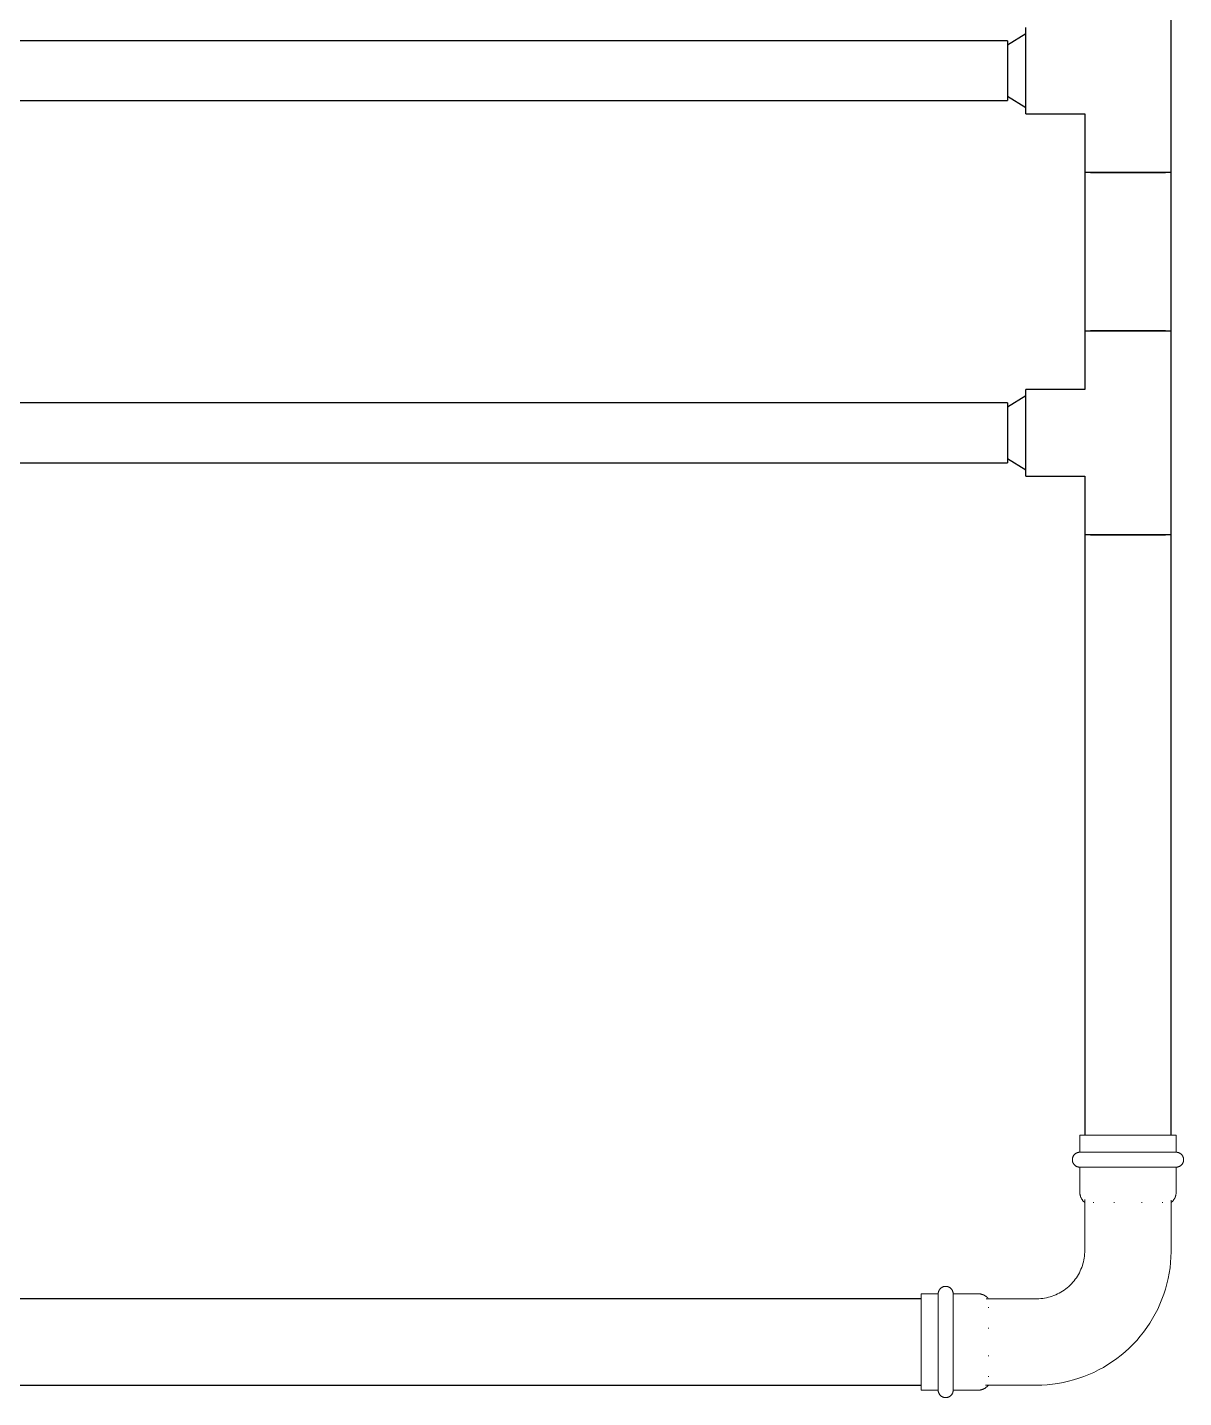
# Model space of a CAD drawing. Header units: inches. Extents: x -3327 to -1, y 8 to 1328.
# Drawn here: x -2619.21 to -2593.78, y 131.78 to 161.92 of the extents above; entities that cross this region are included whole.
import ezdxf

# ---------------------------------------------------------------- set-up
doc = ezdxf.new("R2010")
doc.units = ezdxf.units.IN
doc.header["$MEASUREMENT"] = 0
doc.layers.add('P-PIPE', color=3, linetype='Continuous', lineweight=9)
doc.layers.add('X - REF - FP', color=7, linetype='Continuous', true_color=0xb90000)

# ---------------------------------------------------------------- blocks, each defined once
blk = doc.blocks.new('Victaulic-VicPress316-Elbow 90-45deg Style P568_P571 - Standard-V4-SECOND LEVEL')
at = {"layer": 'P-PIPE'}
for p, q in [((-1.059, 4.55), (-1.059, 4.174)), ((1.059, 4.55), (-1.059, 4.55)), ((1.059, 4.174), (1.059, 4.55)), ((-1.059, 4.174), (1.059, 4.174)), ((-1.059, 3.845), (-1.059, 3.289)), ((-1.059, 3.845), (1.059, 3.845)), ((1.059, 3.289), (1.059, 3.845)), ((-0.95, 3.136), (-0.95, 2.015)), ((-0.769, 3.071), (-0.753, 3.071)), ((-0.312, 3.071), (-0.294, 3.071)), ((0.294, 3.071), (0.312, 3.071)), ((0.753, 3.071), (0.769, 3.071)), ((0.95, 2.015), (0.95, 3.119)), ((-4.174, 1.059), (-4.55, 1.059)), ((-4.55, 1.059), (-4.55, -1.059)), ((-4.174, -1.059), (-4.174, 1.059)), ((-3.289, 1.059), (-3.845, 1.059)), ((-3.845, -1.059), (-3.845, 1.059)), ((-2.015, 0.95), (-3.119, 0.95)), ((-3.071, 0.753), (-3.071, 0.769)), ((-3.071, 0.294), (-3.071, 0.312)), ((-3.071, -0.312), (-3.071, -0.294)), ((-3.071, -0.769), (-3.071, -0.753)), ((-4.55, -1.059), (-4.174, -1.059)), ((-3.845, -1.059), (-3.289, -1.059)), ((-3.134, -0.95), (-2.015, -0.95))]:
    blk.add_line(p, q, dxfattribs=at)
at = {"layer": 'P-PIPE', "flags": 128}
for points in [[(-1.059, 3.845), (-1.066, 3.846), (-1.072, 3.846), (-1.079, 3.847), (-1.085, 3.848), (-1.092, 3.849), (-1.098, 3.85), (-1.104, 3.852), (-1.111, 3.854), (-1.117, 3.856), (-1.123, 3.858), (-1.129, 3.861), (-1.135, 3.864), (-1.141, 3.867), (-1.146, 3.871), (-1.152, 3.874), (-1.157, 3.878), (-1.162, 3.882), (-1.167, 3.886), (-1.172, 3.891), (-1.177, 3.895), (-1.181, 3.9), (-1.186, 3.905), (-1.19, 3.91), (-1.194, 3.916), (-1.197, 3.921), (-1.201, 3.927), (-1.204, 3.932), (-1.207, 3.938), (-1.21, 3.944), (-1.212, 3.95), (-1.215, 3.957), (-1.217, 3.963), (-1.218, 3.969), (-1.22, 3.976), (-1.221, 3.982), (-1.222, 3.989), (-1.223, 3.995), (-1.223, 4.002), (-1.223, 4.008), (-1.223, 4.015), (-1.223, 4.021), (-1.223, 4.028), (-1.222, 4.034), (-1.221, 4.041), (-1.219, 4.047), (-1.218, 4.054), (-1.216, 4.06), (-1.214, 4.066), (-1.211, 4.072), (-1.209, 4.078), (-1.206, 4.084), (-1.203, 4.09), (-1.199, 4.096), (-1.196, 4.101), (-1.192, 4.107), (-1.188, 4.112), (-1.184, 4.117), (-1.179, 4.122), (-1.175, 4.127), (-1.17, 4.131), (-1.165, 4.136), (-1.16, 4.14), (-1.155, 4.144), (-1.149, 4.147), (-1.144, 4.151), (-1.138, 4.154), (-1.132, 4.157), (-1.126, 4.16), (-1.12, 4.163), (-1.114, 4.165), (-1.108, 4.167), (-1.102, 4.169), (-1.095, 4.17), (-1.089, 4.172), (-1.082, 4.173), (-1.076, 4.174), (-1.069, 4.174), (-1.063, 4.174), (-1.059, 4.174)], [(1.059, 4.174), (1.058, 4.174), (1.056, 4.174), (1.051, 4.174), (1.045, 4.174), (1.038, 4.174), (1.029, 4.174), (1.018, 4.174), (1.005, 4.174), (0.991, 4.174), (0.975, 4.174), (0.958, 4.174), (0.939, 4.174), (0.919, 4.174), (0.897, 4.174), (0.874, 4.174), (0.849, 4.174), (0.823, 4.174), (0.796, 4.174), (0.768, 4.174), (0.738, 4.174), (0.707, 4.174), (0.675, 4.174), (0.642, 4.174), (0.607, 4.174), (0.572, 4.174), (0.536, 4.174), (0.499, 4.174), (0.461, 4.174), (0.423, 4.174), (0.384, 4.174), (0.344, 4.174), (0.304, 4.174), (0.263, 4.174), (0.222, 4.174), (0.18, 4.174), (0.138, 4.174), (0.096, 4.174), (0.054, 4.174), (0.011, 4.174), (-0.031, 4.174), (-0.073, 4.174), (-0.115, 4.174), (-0.157, 4.174), (-0.199, 4.174), (-0.241, 4.174), (-0.282, 4.174), (-0.322, 4.174), (-0.362, 4.174), (-0.402, 4.174), (-0.441, 4.174), (-0.479, 4.174), (-0.516, 4.174), (-0.553, 4.174), (-0.588, 4.174), (-0.623, 4.174), (-0.657, 4.174), (-0.69, 4.174), (-0.721, 4.174), (-0.752, 4.174), (-0.781, 4.174), (-0.809, 4.174), (-0.836, 4.174), (-0.861, 4.174), (-0.885, 4.174), (-0.907, 4.174), (-0.929, 4.174), (-0.948, 4.174), (-0.966, 4.174), (-0.983, 4.174), (-0.998, 4.174), (-1.011, 4.174), (-1.023, 4.174), (-1.033, 4.174), (-1.042, 4.174), (-1.048, 4.174), (-1.054, 4.174), (-1.057, 4.174), (-1.059, 4.174), (-1.059, 4.174)], [(-1.059, 4.174), (-1.058, 4.174), (-1.056, 4.174), (-1.051, 4.174), (-1.045, 4.174), (-1.038, 4.174), (-1.029, 4.174), (-1.018, 4.174)], [(1.023, 4.174), (1.033, 4.174), (1.042, 4.174), (1.048, 4.174), (1.054, 4.174), (1.057, 4.174), (1.059, 4.174), (1.059, 4.174)], [(1.059, 4.174), (1.066, 4.174), (1.072, 4.174), (1.079, 4.173), (1.085, 4.172), (1.092, 4.171), (1.098, 4.17), (1.104, 4.168), (1.111, 4.166), (1.117, 4.164), (1.123, 4.162), (1.129, 4.159), (1.135, 4.156), (1.141, 4.153), (1.146, 4.149), (1.152, 4.146), (1.157, 4.142), (1.162, 4.138), (1.167, 4.134), (1.172, 4.129), (1.177, 4.125), (1.181, 4.12), (1.186, 4.115), (1.19, 4.11), (1.194, 4.104), (1.197, 4.099), (1.201, 4.093), (1.204, 4.088), (1.207, 4.082), (1.21, 4.076), (1.212, 4.07), (1.215, 4.063), (1.217, 4.057), (1.218, 4.051), (1.22, 4.044), (1.221, 4.038), (1.222, 4.031), (1.223, 4.025), (1.223, 4.018), (1.223, 4.012), (1.223, 4.005), (1.223, 3.999), (1.223, 3.992), (1.222, 3.986), (1.221, 3.979), (1.219, 3.973), (1.218, 3.966), (1.216, 3.96), (1.214, 3.954), (1.211, 3.948), (1.209, 3.942), (1.206, 3.936), (1.203, 3.93), (1.199, 3.924), (1.196, 3.919), (1.192, 3.913), (1.188, 3.908), (1.184, 3.903), (1.179, 3.898), (1.175, 3.893), (1.17, 3.889), (1.165, 3.884), (1.16, 3.88), (1.155, 3.876), (1.149, 3.873), (1.144, 3.869), (1.138, 3.866), (1.132, 3.863), (1.126, 3.86), (1.12, 3.857), (1.114, 3.855), (1.108, 3.853), (1.102, 3.851), (1.095, 3.85), (1.089, 3.848), (1.082, 3.847), (1.076, 3.846), (1.069, 3.846), (1.063, 3.846), (1.059, 3.845)], [(-1.059, 3.845), (-1.058, 3.845), (-1.056, 3.845), (-1.051, 3.845), (-1.045, 3.845), (-1.038, 3.845), (-1.029, 3.845), (-1.018, 3.845), (-1.005, 3.845), (-0.991, 3.845), (-0.975, 3.845), (-0.958, 3.845), (-0.939, 3.845), (-0.919, 3.845), (-0.897, 3.845), (-0.874, 3.845), (-0.849, 3.845), (-0.823, 3.845), (-0.796, 3.845), (-0.768, 3.845), (-0.738, 3.845), (-0.707, 3.845), (-0.675, 3.845), (-0.642, 3.845), (-0.607, 3.845), (-0.572, 3.845), (-0.536, 3.845), (-0.499, 3.845), (-0.461, 3.845), (-0.423, 3.845), (-0.384, 3.845), (-0.344, 3.845), (-0.304, 3.845), (-0.263, 3.845), (-0.222, 3.845), (-0.18, 3.845), (-0.138, 3.845), (-0.096, 3.845), (-0.054, 3.845), (-0.011, 3.845), (0.031, 3.845), (0.073, 3.845), (0.115, 3.845), (0.157, 3.845), (0.199, 3.845), (0.241, 3.845), (0.282, 3.845), (0.322, 3.845), (0.362, 3.845), (0.402, 3.845), (0.441, 3.845), (0.479, 3.845), (0.516, 3.845), (0.553, 3.845), (0.588, 3.845), (0.623, 3.845), (0.657, 3.845), (0.69, 3.845), (0.721, 3.845), (0.752, 3.845), (0.781, 3.845), (0.809, 3.845), (0.836, 3.845), (0.861, 3.845), (0.885, 3.845), (0.907, 3.845), (0.929, 3.845), (0.948, 3.845), (0.966, 3.845), (0.983, 3.845), (0.998, 3.845), (1.011, 3.845), (1.023, 3.845), (1.033, 3.845), (1.042, 3.845), (1.048, 3.845), (1.054, 3.845), (1.057, 3.845), (1.059, 3.845), (1.059, 3.845)], [(-1.023, 3.845), (-1.033, 3.845), (-1.042, 3.845), (-1.048, 3.845), (-1.054, 3.845), (-1.057, 3.845), (-1.059, 3.845), (-1.059, 3.845)], [(1.059, 3.845), (1.058, 3.845), (1.056, 3.845), (1.051, 3.845), (1.045, 3.845), (1.038, 3.845), (1.029, 3.845), (1.018, 3.845)], [(-0.95, 3.071), (-0.959, 3.078), (-0.967, 3.085), (-0.975, 3.092), (-0.983, 3.1), (-0.99, 3.108), (-0.997, 3.116), (-1.004, 3.125), (-1.01, 3.133), (-1.016, 3.143), (-1.022, 3.152), (-1.027, 3.161), (-1.032, 3.171), (-1.037, 3.181), (-1.041, 3.191), (-1.045, 3.201), (-1.048, 3.212), (-1.051, 3.222), (-1.053, 3.233), (-1.055, 3.244), (-1.057, 3.254), (-1.058, 3.265), (-1.059, 3.276), (-1.059, 3.287), (-1.059, 3.289)], [(1.059, 3.289), (1.059, 3.278), (1.058, 3.267), (1.057, 3.256), (1.056, 3.246), (1.054, 3.235), (1.051, 3.224), (1.048, 3.214), (1.045, 3.203), (1.042, 3.193), (1.037, 3.183), (1.033, 3.173), (1.028, 3.163), (1.023, 3.154), (1.017, 3.144), (1.011, 3.135), (1.005, 3.126), (0.998, 3.118), (0.991, 3.109), (0.984, 3.101), (0.976, 3.094), (0.968, 3.086), (0.96, 3.079), (0.952, 3.072), (0.95, 3.071)], [(-0.95, 2.015), (-0.951, 1.973), (-0.953, 1.93), (-0.958, 1.888), (-0.964, 1.846), (-0.971, 1.804), (-0.981, 1.762), (-0.991, 1.721), (-1.004, 1.68), (-1.018, 1.64), (-1.034, 1.6), (-1.051, 1.562), (-1.07, 1.523), (-1.091, 1.486), (-1.113, 1.449), (-1.136, 1.414), (-1.161, 1.379), (-1.187, 1.345), (-1.214, 1.313), (-1.243, 1.281), (-1.273, 1.251), (-1.304, 1.222), (-1.337, 1.194), (-1.37, 1.168), (-1.404, 1.143), (-1.44, 1.119), (-1.476, 1.097), (-1.513, 1.076), (-1.551, 1.056), (-1.59, 1.039), (-1.629, 1.022), (-1.669, 1.008), (-1.71, 0.995), (-1.751, 0.983), (-1.792, 0.974), (-1.834, 0.965), (-1.876, 0.959), (-1.919, 0.954), (-1.961, 0.951), (-2.004, 0.95), (-2.015, 0.95)], [(-2.015, -0.95), (-1.897, -0.948), (-1.778, -0.941), (-1.66, -0.929), (-1.543, -0.912), (-1.426, -0.891), (-1.31, -0.865), (-1.196, -0.835), (-1.082, -0.799), (-0.971, -0.76), (-0.861, -0.716), (-0.752, -0.668), (-0.646, -0.615), (-0.542, -0.558), (-0.44, -0.497), (-0.341, -0.432), (-0.244, -0.363), (-0.151, -0.29), (-0.06, -0.214), (0.028, -0.134), (0.112, -0.051), (0.193, 0.036), (0.27, 0.126), (0.344, 0.219), (0.414, 0.315), (0.48, 0.413), (0.542, 0.514), (0.6, 0.618), (0.654, 0.723), (0.703, 0.831), (0.748, 0.941), (0.789, 1.052), (0.826, 1.165), (0.857, 1.279), (0.884, 1.395), (0.907, 1.511), (0.925, 1.629), (0.938, 1.746), (0.946, 1.865), (0.95, 1.983), (0.95, 2.015)], [(-4.174, 1.059), (-4.174, 1.066), (-4.174, 1.072), (-4.173, 1.079), (-4.172, 1.085), (-4.171, 1.092), (-4.17, 1.098), (-4.168, 1.104), (-4.166, 1.111), (-4.164, 1.117), (-4.162, 1.123), (-4.159, 1.129), (-4.156, 1.135), (-4.153, 1.141), (-4.149, 1.146), (-4.146, 1.152), (-4.142, 1.157), (-4.138, 1.162), (-4.134, 1.167), (-4.129, 1.172), (-4.125, 1.177), (-4.12, 1.181), (-4.115, 1.186), (-4.11, 1.19), (-4.104, 1.194), (-4.099, 1.197), (-4.093, 1.201), (-4.088, 1.204), (-4.082, 1.207), (-4.076, 1.21), (-4.07, 1.212), (-4.063, 1.215), (-4.057, 1.217), (-4.051, 1.218), (-4.044, 1.22), (-4.038, 1.221), (-4.031, 1.222), (-4.025, 1.223), (-4.018, 1.223), (-4.012, 1.223), (-4.005, 1.223), (-3.999, 1.223), (-3.992, 1.223), (-3.986, 1.222), (-3.979, 1.221), (-3.973, 1.219), (-3.966, 1.218), (-3.96, 1.216), (-3.954, 1.214), (-3.948, 1.211), (-3.942, 1.209), (-3.936, 1.206), (-3.93, 1.203), (-3.924, 1.199), (-3.919, 1.196), (-3.913, 1.192), (-3.908, 1.188), (-3.903, 1.184), (-3.898, 1.179), (-3.893, 1.175), (-3.889, 1.17), (-3.884, 1.165), (-3.88, 1.16), (-3.876, 1.155), (-3.873, 1.149), (-3.869, 1.144), (-3.866, 1.138), (-3.863, 1.132), (-3.86, 1.126), (-3.857, 1.12), (-3.855, 1.114), (-3.853, 1.108), (-3.851, 1.102), (-3.85, 1.095), (-3.848, 1.089), (-3.847, 1.082), (-3.846, 1.076), (-3.846, 1.069), (-3.846, 1.063), (-3.845, 1.059)], [(-4.174, 1.059), (-4.174, 1.058), (-4.174, 1.056), (-4.174, 1.051), (-4.174, 1.045), (-4.174, 1.038), (-4.174, 1.029), (-4.174, 1.018), (-4.174, 1.005), (-4.174, 0.991), (-4.174, 0.975), (-4.174, 0.958), (-4.174, 0.939), (-4.174, 0.919), (-4.174, 0.897), (-4.174, 0.874), (-4.174, 0.849), (-4.174, 0.823), (-4.174, 0.796), (-4.174, 0.768), (-4.174, 0.738), (-4.174, 0.707), (-4.174, 0.675), (-4.174, 0.642), (-4.174, 0.607), (-4.174, 0.572), (-4.174, 0.536), (-4.174, 0.499), (-4.174, 0.461), (-4.174, 0.423), (-4.174, 0.384), (-4.174, 0.344), (-4.174, 0.304), (-4.174, 0.263), (-4.174, 0.222), (-4.174, 0.18), (-4.174, 0.138), (-4.174, 0.096), (-4.174, 0.054), (-4.174, 0.011), (-4.174, -0.031), (-4.174, -0.073), (-4.174, -0.115), (-4.174, -0.157), (-4.174, -0.199), (-4.174, -0.241), (-4.174, -0.282), (-4.174, -0.322), (-4.174, -0.362), (-4.174, -0.402), (-4.174, -0.441), (-4.174, -0.479), (-4.174, -0.516), (-4.174, -0.553), (-4.174, -0.588), (-4.174, -0.623), (-4.174, -0.657), (-4.174, -0.69), (-4.174, -0.721), (-4.174, -0.752), (-4.174, -0.781), (-4.174, -0.809), (-4.174, -0.836), (-4.174, -0.861), (-4.174, -0.885), (-4.174, -0.907), (-4.174, -0.929), (-4.174, -0.948), (-4.174, -0.966), (-4.174, -0.983), (-4.174, -0.998), (-4.174, -1.011), (-4.174, -1.023), (-4.174, -1.033), (-4.174, -1.042), (-4.174, -1.048), (-4.174, -1.054), (-4.174, -1.057), (-4.174, -1.059), (-4.174, -1.059)], [(-4.174, 1.023), (-4.174, 1.033), (-4.174, 1.042), (-4.174, 1.048), (-4.174, 1.054), (-4.174, 1.057), (-4.174, 1.059), (-4.174, 1.059)], [(-3.845, -1.059), (-3.845, -1.058), (-3.845, -1.056), (-3.845, -1.051), (-3.845, -1.045), (-3.845, -1.038), (-3.845, -1.029), (-3.845, -1.018), (-3.845, -1.005), (-3.845, -0.991), (-3.845, -0.975), (-3.845, -0.958), (-3.845, -0.939), (-3.845, -0.919), (-3.845, -0.897), (-3.845, -0.874), (-3.845, -0.849), (-3.845, -0.823), (-3.845, -0.796), (-3.845, -0.768), (-3.845, -0.738), (-3.845, -0.707), (-3.845, -0.675), (-3.845, -0.642), (-3.845, -0.607), (-3.845, -0.572), (-3.845, -0.536), (-3.845, -0.499), (-3.845, -0.461), (-3.845, -0.423), (-3.845, -0.384), (-3.845, -0.344), (-3.845, -0.304), (-3.845, -0.263), (-3.845, -0.222), (-3.845, -0.18), (-3.845, -0.138), (-3.845, -0.096), (-3.845, -0.054), (-3.845, -0.011), (-3.845, 0.031), (-3.845, 0.073), (-3.845, 0.115), (-3.845, 0.157), (-3.845, 0.199), (-3.845, 0.241), (-3.845, 0.282), (-3.845, 0.322), (-3.845, 0.362), (-3.845, 0.402), (-3.845, 0.441), (-3.845, 0.479), (-3.845, 0.516), (-3.845, 0.553), (-3.845, 0.588), (-3.845, 0.623), (-3.845, 0.657), (-3.845, 0.69), (-3.845, 0.721), (-3.845, 0.752), (-3.845, 0.781), (-3.845, 0.809), (-3.845, 0.836), (-3.845, 0.861), (-3.845, 0.885), (-3.845, 0.907), (-3.845, 0.929), (-3.845, 0.948), (-3.845, 0.966), (-3.845, 0.983), (-3.845, 0.998), (-3.845, 1.011), (-3.845, 1.023), (-3.845, 1.033), (-3.845, 1.042), (-3.845, 1.048), (-3.845, 1.054), (-3.845, 1.057), (-3.845, 1.059), (-3.845, 1.059)], [(-3.845, 1.059), (-3.845, 1.058), (-3.845, 1.056), (-3.845, 1.051), (-3.845, 1.045), (-3.845, 1.038), (-3.845, 1.029), (-3.845, 1.018)], [(-3.289, 1.059), (-3.278, 1.059), (-3.267, 1.058), (-3.256, 1.057), (-3.246, 1.056), (-3.235, 1.054), (-3.224, 1.051), (-3.214, 1.048), (-3.203, 1.045), (-3.193, 1.042), (-3.183, 1.037), (-3.173, 1.033), (-3.163, 1.028), (-3.154, 1.023), (-3.144, 1.017), (-3.135, 1.011), (-3.126, 1.005), (-3.118, 0.998), (-3.109, 0.991), (-3.101, 0.984), (-3.094, 0.976), (-3.086, 0.968), (-3.079, 0.96), (-3.072, 0.952), (-3.071, 0.95)], [(-4.174, -1.059), (-4.174, -1.058), (-4.174, -1.056), (-4.174, -1.051), (-4.174, -1.045), (-4.174, -1.038), (-4.174, -1.029), (-4.174, -1.018)], [(-3.845, -1.059), (-3.846, -1.066), (-3.846, -1.072), (-3.847, -1.079), (-3.848, -1.085), (-3.849, -1.092), (-3.85, -1.098), (-3.852, -1.104), (-3.854, -1.111), (-3.856, -1.117), (-3.858, -1.123), (-3.861, -1.129), (-3.864, -1.135), (-3.867, -1.141), (-3.871, -1.146), (-3.874, -1.152), (-3.878, -1.157), (-3.882, -1.162), (-3.886, -1.167), (-3.891, -1.172), (-3.895, -1.177), (-3.9, -1.181), (-3.905, -1.186), (-3.91, -1.19), (-3.916, -1.194), (-3.921, -1.197), (-3.927, -1.201), (-3.932, -1.204), (-3.938, -1.207), (-3.944, -1.21), (-3.95, -1.212), (-3.957, -1.215), (-3.963, -1.217), (-3.969, -1.218), (-3.976, -1.22), (-3.982, -1.221), (-3.989, -1.222), (-3.995, -1.223), (-4.002, -1.223), (-4.008, -1.223), (-4.015, -1.223), (-4.021, -1.223), (-4.028, -1.223), (-4.034, -1.222), (-4.041, -1.221), (-4.047, -1.219), (-4.054, -1.218), (-4.06, -1.216), (-4.066, -1.214), (-4.072, -1.211), (-4.078, -1.209), (-4.084, -1.206), (-4.09, -1.203), (-4.096, -1.199), (-4.101, -1.196), (-4.107, -1.192), (-4.112, -1.188), (-4.117, -1.184), (-4.122, -1.179), (-4.127, -1.175), (-4.131, -1.17), (-4.136, -1.165), (-4.14, -1.16), (-4.144, -1.155), (-4.147, -1.149), (-4.151, -1.144), (-4.154, -1.138), (-4.157, -1.132), (-4.16, -1.126), (-4.163, -1.12), (-4.165, -1.114), (-4.167, -1.108), (-4.169, -1.102), (-4.17, -1.095), (-4.172, -1.089), (-4.173, -1.082), (-4.174, -1.076), (-4.174, -1.069), (-4.174, -1.063), (-4.174, -1.059)], [(-3.845, -1.023), (-3.845, -1.033), (-3.845, -1.042), (-3.845, -1.048), (-3.845, -1.054), (-3.845, -1.057), (-3.845, -1.059), (-3.845, -1.059)], [(-3.071, -0.95), (-3.078, -0.959), (-3.085, -0.967), (-3.092, -0.975), (-3.1, -0.983), (-3.108, -0.99), (-3.116, -0.997), (-3.125, -1.004), (-3.133, -1.01), (-3.143, -1.016), (-3.152, -1.022), (-3.161, -1.027), (-3.171, -1.032), (-3.181, -1.037), (-3.191, -1.041), (-3.201, -1.045), (-3.212, -1.048), (-3.222, -1.051), (-3.233, -1.053), (-3.244, -1.055), (-3.254, -1.057), (-3.265, -1.058), (-3.276, -1.059), (-3.287, -1.059), (-3.289, -1.059)]]:
    blk.add_lwpolyline(points, dxfattribs=at)

msp = doc.modelspace()

# ---------------------------------------------------------------- linework, layer by layer
at = {"layer": 'X - REF - FP'}
for p, q in [((-2594.049, 158.725), (-2594.049, 163.213)), ((-2597.244, 160.018), (-2597.244, 161.92)), ((-2597.65, 161.627), (-2722.718, 161.627)), ((-2597.244, 161.782), (-2597.65, 161.532)), ((-2597.65, 161.627), (-2597.65, 160.312)), ((-2597.65, 160.407), (-2597.244, 160.157)), ((-2722.718, 160.312), (-2597.65, 160.312)), ((-2597.244, 160.018), (-2595.951, 160.018)), ((-2595.951, 160.018), (-2595.951, 158.725)), ((-2594.049, 158.725), (-2595.951, 158.725)), ((-2595.95, 158.725), (-2595.95, 155.244)), ((-2595.823, 158.725), (-2595.672, 158.725)), ((-2595.672, 158.725), (-2595.475, 158.725)), ((-2595.475, 158.725), (-2595.246, 158.725)), ((-2595.246, 158.725), (-2594.754, 158.725)), ((-2594.754, 158.725), (-2594.525, 158.725)), ((-2594.525, 158.725), (-2594.328, 158.725)), ((-2594.328, 158.725), (-2594.177, 158.725)), ((-2594.05, 155.244), (-2594.05, 158.725)), ((-2595.951, 155.244), (-2595.951, 153.951)), ((-2595.951, 155.244), (-2594.049, 155.244)), ((-2595.672, 155.244), (-2595.823, 155.244)), ((-2595.475, 155.244), (-2595.672, 155.244)), ((-2595.246, 155.244), (-2595.475, 155.244)), ((-2594.754, 155.244), (-2595.246, 155.244)), ((-2594.525, 155.244), (-2594.754, 155.244)), ((-2594.328, 155.244), (-2594.525, 155.244)), ((-2594.177, 155.244), (-2594.328, 155.244)), ((-2594.049, 150.756), (-2594.049, 155.244)), ((-2597.244, 153.813), (-2597.65, 153.563)), ((-2595.951, 153.951), (-2597.244, 153.951)), ((-2597.244, 152.049), (-2597.244, 153.951)), ((-2597.65, 153.657), (-2663.63, 153.657)), ((-2597.65, 153.657), (-2597.65, 152.343)), ((-2663.63, 152.343), (-2597.65, 152.343)), ((-2597.65, 152.438), (-2597.244, 152.188)), ((-2597.244, 152.049), (-2595.951, 152.049)), ((-2595.951, 152.049), (-2595.951, 150.756)), ((-2594.049, 150.756), (-2595.951, 150.756)), ((-2595.95, 150.756), (-2595.95, 137.55)), ((-2595.823, 150.756), (-2595.672, 150.756)), ((-2595.672, 150.756), (-2595.475, 150.756)), ((-2595.475, 150.756), (-2595.246, 150.756)), ((-2595.246, 150.756), (-2594.754, 150.756)), ((-2594.754, 150.756), (-2594.525, 150.756)), ((-2594.525, 150.756), (-2594.328, 150.756)), ((-2594.328, 150.756), (-2594.177, 150.756)), ((-2594.05, 137.55), (-2594.05, 150.756)), ((-2599.55, 133.95), (-2638.6, 133.95)), ((-2638.6, 132.05), (-2599.55, 132.05))]:
    msp.add_line(p, q, dxfattribs=at)

# ---------------------------------------------------------------- block references
msp.add_blockref('Victaulic-VicPress316-Elbow 90-45deg Style P568_P571 - Standard-V4-SECOND LEVEL', (-2595, 133), dxfattribs=at)

doc.saveas('drawing.dxf')
